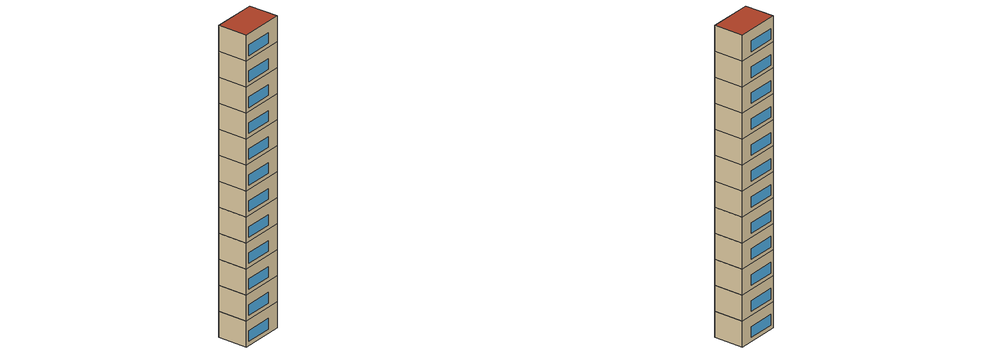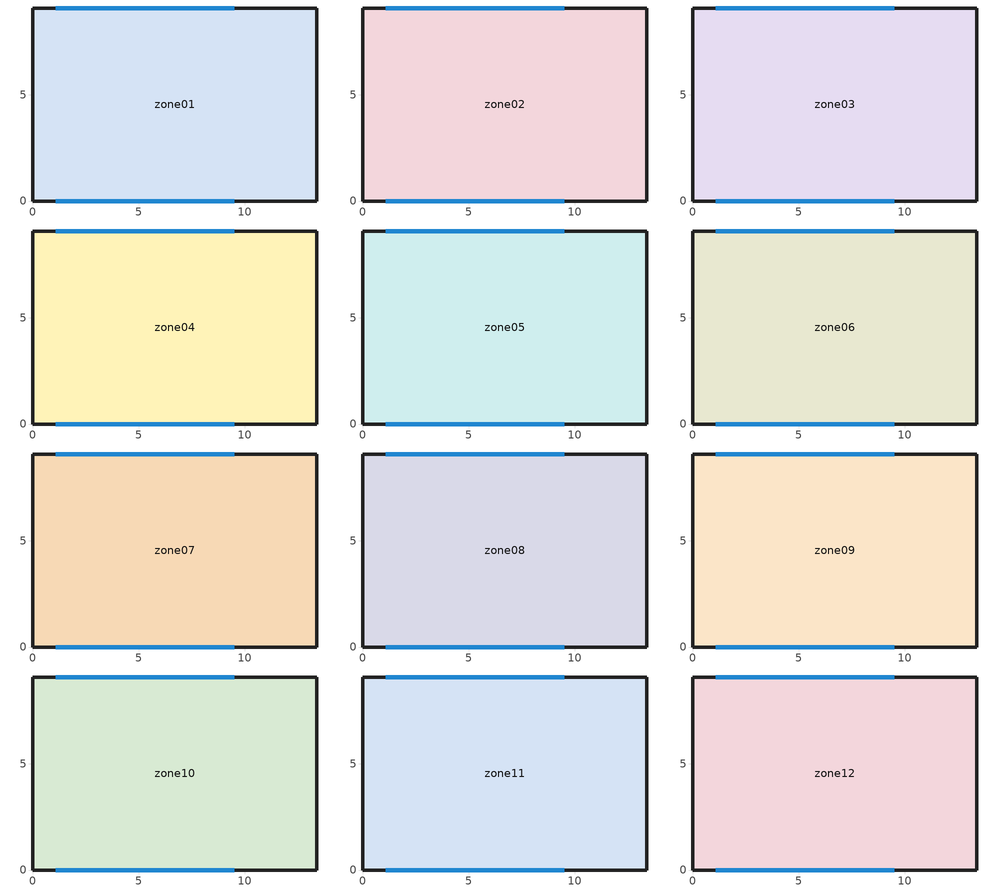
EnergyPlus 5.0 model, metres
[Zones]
zone01
 floor ground (GROUND_FLOOR): 0,0 0,9.1 13.4,9.1 13.4,0 z0
 wall outside (EXT_WALL): 13.4,0 13.4,9.1 0,9.1 0,0 13.4,0 z0:7.8
 window (EXT_WINDOW1): 1.1,0 9.5,0 / 9.5,9.1 1.1,9.1 z1.25:4.45
 ceiling to zone02 (ADJ_CEILING): 13.4,0 13.4,9.1 0,9.1 0,0 z7.8
zone02
 floor to zone01 (ADJ_CEILING): 0,0 0,9.1 13.4,9.1 13.4,0 z7.8
 wall outside (EXT_WALL): 13.4,0 13.4,9.1 0,9.1 0,0 13.4,0 z7.8:15.6
 window (EXT_WINDOW1): 1.1,0 9.5,0 / 9.5,9.1 1.1,9.1 z9.05:12.25
 ceiling to zone03 (ADJ_CEILING): 13.4,0 13.4,9.1 0,9.1 0,0 z15.6
zone03
 floor to zone02 (ADJ_CEILING): 0,0 0,9.1 13.4,9.1 13.4,0 z15.6
 wall outside (EXT_WALL): 13.4,0 13.4,9.1 0,9.1 0,0 13.4,0 z15.6:23.4
 window (EXT_WINDOW1): 1.1,0 9.5,0 / 9.5,9.1 1.1,9.1 z16.85:20.05
 ceiling to zone04 (ADJ_CEILING): 13.4,0 13.4,9.1 0,9.1 0,0 z23.4
zone04
 floor to zone03 (ADJ_CEILING): 0,0 0,9.1 13.4,9.1 13.4,0 z23.4
 wall outside (EXT_WALL): 13.4,0 13.4,9.1 0,9.1 0,0 13.4,0 z23.4:31.2
 window (EXT_WINDOW1): 1.1,0 9.5,0 / 9.5,9.1 1.1,9.1 z24.65:27.85
 ceiling to zone05 (ADJ_CEILING): 13.4,0 13.4,9.1 0,9.1 0,0 z31.2
zone05
 floor to zone04 (ADJ_CEILING): 0,0 0,9.1 13.4,9.1 13.4,0 z31.2
 wall outside (EXT_WALL): 13.4,0 13.4,9.1 0,9.1 0,0 13.4,0 z31.2:39
 window (EXT_WINDOW1): 1.1,0 9.5,0 / 9.5,9.1 1.1,9.1 z32.45:35.65
 ceiling to zone06 (ADJ_CEILING): 13.4,0 13.4,9.1 0,9.1 0,0 z39
zone06
 floor to zone05 (ADJ_CEILING): 0,0 0,9.1 13.4,9.1 13.4,0 z39
 wall outside (EXT_WALL): 13.4,0 13.4,9.1 0,9.1 0,0 13.4,0 z39:46.8
 window (EXT_WINDOW1): 1.1,0 9.5,0 / 9.5,9.1 1.1,9.1 z40.25:43.45
 ceiling to zone07 (ADJ_CEILING): 13.4,0 13.4,9.1 0,9.1 0,0 z46.8
zone07
 floor to zone06 (ADJ_CEILING): 0,0 0,9.1 13.4,9.1 13.4,0 z46.8
 wall outside (EXT_WALL): 13.4,0 13.4,9.1 0,9.1 0,0 13.4,0 z46.8:54.6
 window (EXT_WINDOW1): 1.1,0 9.5,0 / 9.5,9.1 1.1,9.1 z48.05:51.25
 ceiling to zone08 (ADJ_CEILING): 13.4,0 13.4,9.1 0,9.1 0,0 z54.6
zone08
 floor to zone07 (ADJ_CEILING): 0,0 0,9.1 13.4,9.1 13.4,0 z54.6
 wall outside (EXT_WALL): 13.4,0 13.4,9.1 0,9.1 0,0 13.4,0 z54.6:62.4
 window (EXT_WINDOW1): 1.1,0 9.5,0 / 9.5,9.1 1.1,9.1 z55.85:59.05
 ceiling to zone09 (ADJ_CEILING): 13.4,0 13.4,9.1 0,9.1 0,0 z62.4
zone09
 floor to zone08 (ADJ_CEILING): 0,0 0,9.1 13.4,9.1 13.4,0 z62.4
 wall outside (EXT_WALL): 13.4,0 13.4,9.1 0,9.1 0,0 13.4,0 z62.4:70.2
 window (EXT_WINDOW1): 1.1,0 9.5,0 / 9.5,9.1 1.1,9.1 z63.65:66.85
 ceiling to zone10 (ADJ_CEILING): 13.4,0 13.4,9.1 0,9.1 0,0 z70.2
zone10
 floor to zone09 (ADJ_CEILING): 0,0 0,9.1 13.4,9.1 13.4,0 z70.2
 wall outside (EXT_WALL): 13.4,0 13.4,9.1 0,9.1 0,0 13.4,0 z70.2:78
 window (EXT_WINDOW1): 1.1,0 9.5,0 / 9.5,9.1 1.1,9.1 z71.45:74.65
 ceiling to zone11 (ADJ_CEILING): 13.4,0 13.4,9.1 0,9.1 0,0 z78
zone11
 floor to zone10 (ADJ_CEILING): 0,0 0,9.1 13.4,9.1 13.4,0 z78
 wall outside (EXT_WALL): 13.4,0 13.4,9.1 0,9.1 0,0 13.4,0 z78:85.8
 window (EXT_WINDOW1): 1.1,0 9.5,0 / 9.5,9.1 1.1,9.1 z79.25:82.45
 ceiling to zone12 (ADJ_CEILING): 13.4,0 13.4,9.1 0,9.1 0,0 z85.8
zone12
 floor to zone11 (ADJ_CEILING): 0,0 0,9.1 13.4,9.1 13.4,0 z85.8
 wall outside (EXT_WALL): 13.4,0 13.4,9.1 0,9.1 0,0 13.4,0 z85.8:93.6
 window (EXT_WINDOW1): 1.1,0 9.5,0 / 9.5,9.1 1.1,9.1 z87.05:90.25
 roof outside (EXT_ROOF): 13.4,0 13.4,9.1 0,9.1 0,0 z93.6
[Building]
zone03: North Axis {deg}=0; Terrain=City; Loads Convergence Tolerance Value=0; Temperature Convergence Tolerance Value {deltaC}=0; Solar Distribution=FullInteriorAndExterior; Maximum Number of Warmup Days=0
[Site:Location]
not used: Latitude {deg}=0; Longitude {deg}=0; Time Zone {hr}=0; Elevation {m}=0
[Construction]
GROUND_FLOOR; EXT_WALL; EXT_ROOF; ADJ_CEILING; EXT_WINDOW1: 
[WindowProperty:ShadingControl]
ESHADE=0; ISHADE=INPUT 1*MAX_ISHADE : SHADECNTRL=ISHADE_INTERNAL
[SurfaceProperty:OtherSideCoefficients]
BOUNDARY=IDENTICAL; BOUNDARY=INPUT 1*TBOUNDARY; BOUNDARY=INPUT 1*TBOUNDARY_2; BOUNDARY=INPUT 1*TBOUNDARY_3; BOUNDARY=INPUT 1*TGROUND; BOUNDARY=20; BOUNDARY=15
[Zone]
zone01; zone02; zone03; zone04; zone05; zone06; zone07; zone08; zone09; zone10; zone11; zone12: 0, 0, 0, 0, , 1
